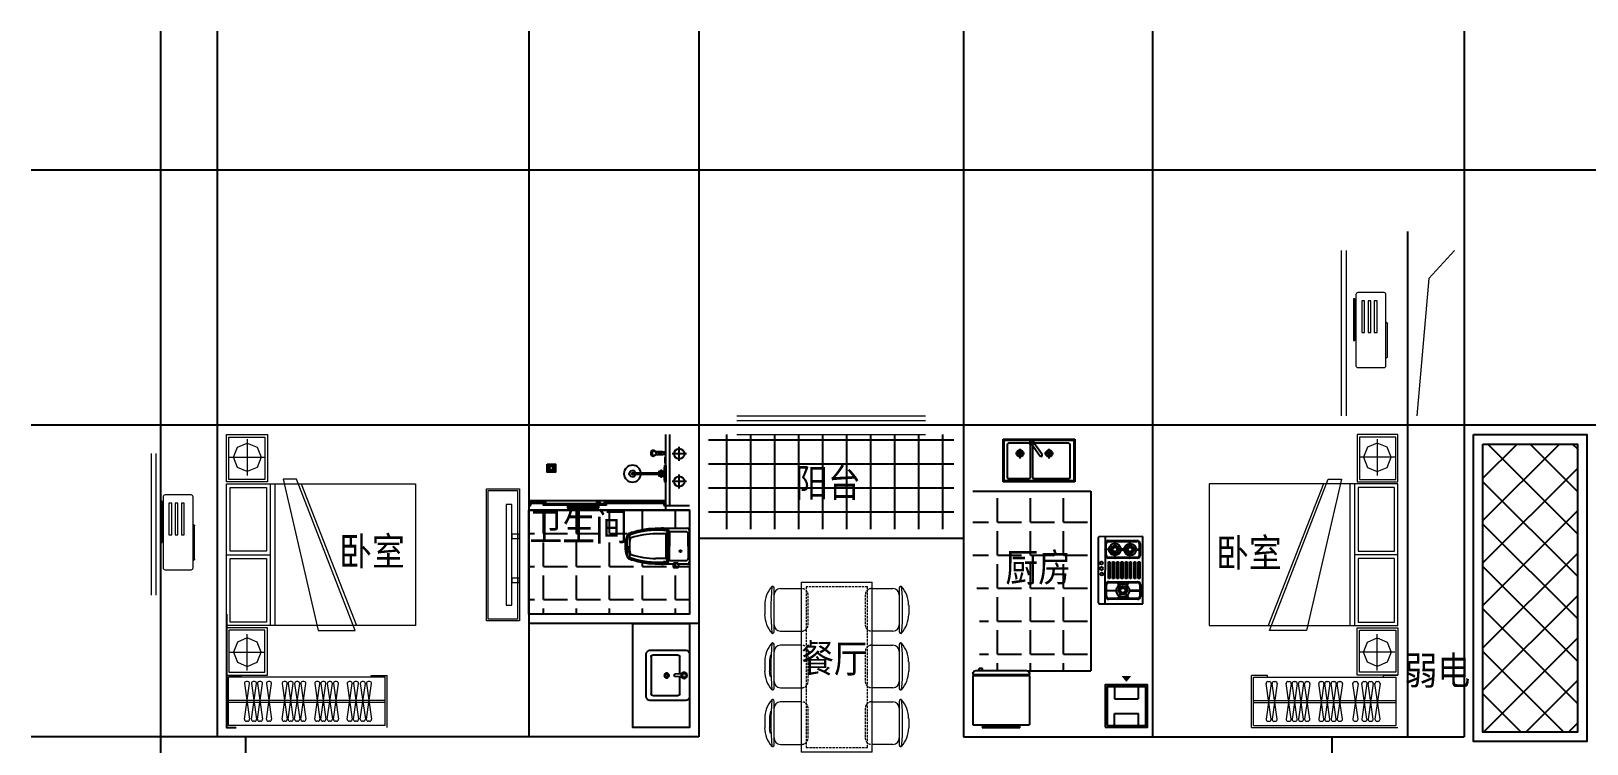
# Model space of a CAD drawing. Extents: x 534658 to 605938, y 505393 to 555793.
# Drawn here: x 548134 to 564603, y 535007 to 542553 of the extents above; entities that cross this region are included whole.
import ezdxf
from ezdxf.enums import TextEntityAlignment as Align

# ---------------------------------------------------------------- set-up
doc = ezdxf.new("R2010")
doc.units = 0
doc.header["$LTSCALE"] = 1000
doc.header["$MEASUREMENT"] = 0
doc.linetypes.add('DASH', pattern=[0.35, 0.25, -0.1])
for name, color, linetype in [('0_厨卫', 154, 'Continuous'), ('0_铺地填充', 251, 'Continuous'), ('DOTE', 1, 'Continuous'), ('PUB_TEXT', 7, 'Continuous'), ('WINDOW', 4, 'Continuous')]:
    doc.layers.add(name, color=color, linetype=linetype)
for name, color, linetype, lineweight in [('0_家具', 31, 'Continuous', 9), ('0_栏杆', 163, 'Continuous', 5), ('0_看线', 180, 'Continuous', 9), ('0_空调', 31, 'Continuous', 9)]:
    doc.layers.add(name, color=color, linetype=linetype, lineweight=lineweight)
doc.styles.add('黑体', font='SIMHEI.TTF', dxfattribs={"width": 0.8})

# ---------------------------------------------------------------- blocks, each defined once
blk = doc.blocks.new('kt2')
at = {"layer": '0_空调', "color": 8}
for p, q in [((-80, -320), (-80, -310)), ((293, -310), (293, -320)), ((283, -330), (-70, -330))]:
    blk.add_line(p, q, dxfattribs=at)
at = {"layer": '0_空调'}
blk.add_lwpolyline([(-380, -310), (380, -310, 0.414214), (400, -290), (400, -20, 0.414214), (380, 0), (-380, 0, 0.414214), (-400, -20), (-400, -290, 0.414214)], format="xyb", close=True, dxfattribs=at)
at = {"layer": '0_空调', "color": 8}
for points in [[(-331, 29), (109, 29), (109, 14), (-331, 14)], [(-310, -58), (26, -58), (26, -87), (-310, -87)], [(-310, -124), (26, -124), (26, -153), (-310, -153)], [(-310, -190), (26, -190), (26, -219), (-310, -219)]]:
    blk.add_lwpolyline(points, close=True, dxfattribs=at)
for centre, start, end in [((-70, -320), 180, 270), ((283, -320), 270, 0)]:
    blk.add_arc(centre, 10, start, end, dxfattribs=at)
blk = doc.blocks.new('A$C47FF6457')
at = {"layer": '0_家具'}
for p, q in [((100, 1277), (100, 1737)), ((167, 1732), (392, 1732)), ((388, 1800), (1138, 1800)), ((388, 1800), (388, 0)), ((1138, 0), (1138, 1800)), ((1138, 1732), (1357, 1732)), ((1425, 1737), (1425, 1277)), ((0, 1556), (0, 1457)), ((1525, 1556), (1525, 1457)), ((167, 1282), (388, 1282)), ((1357, 1282), (1138, 1282)), ((100, 677), (100, 1137)), ((388, 1132), (167, 1132)), ((1138, 1132), (1357, 1132)), ((1425, 1137), (1425, 677)), ((0, 956), (0, 857)), ((50, 956), (50, 858)), ((1525, 956), (1525, 857)), ((167, 682), (388, 682)), ((1357, 682), (1138, 682)), ((100, 77), (100, 537)), ((388, 532), (167, 532)), ((1138, 532), (1357, 532)), ((1425, 537), (1425, 77)), ((0, 357), (0, 257)), ((50, 357), (50, 258)), ((1525, 357), (1525, 257)), ((167, 82), (388, 82)), ((1357, 82), (1138, 82)), ((1138, 0), (388, 0))]:
    blk.add_line(p, q, dxfattribs=at)
at = {"layer": '0_家具', "color": 8, "linetype": 'DASH', "ltscale": 0.1}
for p, q in [((1088, 1750), (438, 1750)), ((438, 1750), (438, 50)), ((460, 1349), (460, 1664)), ((1065, 1664), (1065, 1349)), ((1088, 50), (1088, 1750)), ((460, 749), (460, 1064)), ((1065, 1064), (1065, 749)), ((460, 150), (460, 465)), ((1065, 465), (1065, 150)), ((438, 50), (1088, 50))]:
    blk.add_line(p, q, dxfattribs=at)
at = {"layer": '0_家具'}
for centre, radius, start, end in [((290, 1556), 290, 137.5083, 180), ((2778, 1507), 2713, 174.8023, 185.1977), ((84, 1745), 10.4, 69.0951, 137.5083), ((81, 1737), 19.1, 358.2349, 69.0951), ((167, 1664), 67.5, 90, 180), ((1357, 1664), 67.5, 0, 90), ((1444, 1737), 19.1, 110.9049, 181.7651), ((1441, 1745), 10.4, 42.4917, 110.9049), ((1234, 1556), 290, 0, 42.4917), ((-1253, 1507), 2713, 354.8023, 5.1977), ((315, 1467), 316, 181.7651, 220.7265), ((167, 1349), 67.5, 180, 270), ((1357, 1349), 67.5, 270, 0), ((1209, 1467), 316, 319.2735, 358.2349), ((84, 1267), 10, 220.7265, 292.67), ((84, 1146), 10.4, 69.0951, 137.5083), ((80, 1277), 20, 292.67, 0), ((81, 1137), 19.1, 358.2349, 69.0951), ((1445, 1277), 20, 180, 247.33), ((1444, 1137), 19.1, 110.9049, 181.7651), ((1441, 1267), 10, 247.33, 319.2735), ((1441, 1146), 10.4, 42.4917, 110.9049), ((290, 956), 290, 137.5083, 180), ((290, 956), 240, 161.7443, 180), ((2778, 907), 2713, 174.8023, 185.1977), ((167, 1064), 67.5, 90, 180), ((1357, 1064), 67.5, 0, 90), ((1234, 956), 290, 0, 42.4917), ((-1253, 907), 2713, 354.8023, 5.1977), ((315, 867), 316, 181.7651, 220.7265), ((315, 867), 266, 181.9241, 195.5506), ((1209, 867), 316, 319.2735, 358.2349), ((84, 668), 10, 220.7265, 292.67), ((80, 677), 20, 292.67, 0), ((167, 749), 67.5, 180, 270), ((1357, 749), 67.5, 270, 0), ((1445, 677), 20, 180, 247.33), ((1441, 668), 10, 247.33, 319.2735), ((290, 357), 290, 137.5083, 180), ((2778, 307), 2713, 174.8023, 185.1977), ((84, 546), 10.4, 69.0951, 137.5083), ((81, 538), 19.1, 358.2349, 69.0951), ((167, 465), 67.5, 90, 180), ((1357, 465), 67.5, 0, 90), ((1444, 538), 19.1, 110.9049, 181.7651), ((1441, 546), 10.4, 42.4917, 110.9049), ((1234, 357), 290, 0, 42.4917), ((-1253, 307), 2713, 354.8023, 5.1977), ((290, 357), 240, 161.7443, 180), ((315, 267), 316, 181.7651, 220.7265), ((315, 267), 266, 181.9241, 195.5506), ((1209, 267), 316, 319.2735, 358.2349), ((84, 68), 10, 220.7265, 292.67), ((80, 77), 20, 292.67, 0), ((167, 150), 67.5, 180, 270), ((1357, 150), 67.5, 270, 0), ((1445, 77), 20, 180, 247.33), ((1441, 68), 10, 247.33, 319.2735)]:
    blk.add_arc(centre, radius, start, end, dxfattribs=at)
at = {"layer": '0_家具', "color": 8, "linetype": 'DASH', "ltscale": 0.1}
for centre, start, end in [((392, 1664), 0, 90), ((1132, 1664), 90, 180), ((392, 1349), 270, 0), ((1132, 1349), 180, 270), ((392, 1064), 0, 90), ((1132, 1064), 90, 180), ((392, 749), 270, 0), ((1132, 749), 180, 270), ((392, 465), 0, 90), ((1132, 465), 90, 180), ((392, 150), 270, 0), ((1132, 150), 180, 270)]:
    blk.add_arc(centre, 67.5, start, end, dxfattribs=at)
blk = doc.blocks.new('dfdsf')
at = {"layer": '0_厨卫'}
for p, q in [((-5626, -27307), (-6081, -27307)), ((-6119, -27345), (-6119, -27726)), ((-5588, -27726), (-5588, -27345)), ((-6081, -27765), (-5626, -27765))]:
    blk.add_line(p, q, dxfattribs=at)
at = {"layer": '0_厨卫', "color": 8}
for p, q in [((-5854, -27345), (-5854, -27332)), ((-6068, -27695), (-6068, -27428)), ((-6049, -27409), (-5869, -27409)), ((-5872, -27364), (-5886, -27364)), ((-5867, -27351), (-5876, -27341)), ((-5867, -27377), (-5876, -27387)), ((-5870, -27392), (-5866, -27466)), ((-5866, -27466), (-5841, -27466)), ((-5854, -27383), (-5854, -27396)), ((-5837, -27392), (-5841, -27466)), ((-5831, -27341), (-5840, -27350)), ((-5831, -27387), (-5840, -27377)), ((-5838, -27409), (-5658, -27409)), ((-5835, -27364), (-5821, -27364)), ((-5639, -27428), (-5639, -27695)), ((-5658, -27714), (-6049, -27714))]:
    blk.add_line(p, q, dxfattribs=at)
for centre, radius in [((-5854, -27364), 32.3), ((-5854, -27364), 18.8), ((-5855, -27549), 25.4), ((-5855, -27549), 16)]:
    blk.add_circle(centre, radius, dxfattribs=at)
at = {"layer": '0_厨卫'}
for centre, start, end in [((-6081, -27345), 90, 180), ((-5626, -27345), 0, 90), ((-6081, -27726), 180, 270), ((-5626, -27726), 270, 0)]:
    blk.add_arc(centre, 38.1, start, end, dxfattribs=at)
at = {"layer": '0_厨卫', "color": 8}
for centre, start, end in [((-6049, -27428), 90, 180), ((-5658, -27428), 0, 90), ((-6049, -27695), 180, 270), ((-5658, -27695), 270, 0)]:
    blk.add_arc(centre, 19.1, start, end, dxfattribs=at)
blk = doc.blocks.new('A$C37A63D83')
at = {"layer": '0_厨卫', "color": 8}
for p, q in [((136, 660), (323, 660)), ((229, 660), (136, 660)), ((152, 636), (128, 636)), ((162, 636), (152, 636)), ((162, 636), (229, 636)), ((297, 636), (229, 636)), ((297, 636), (307, 636)), ((307, 636), (331, 636)), ((99, 250), (99, 356)), ((360, 250), (360, 356)), ((38, 172), (42, 172)), ((49, 230), (49, 316)), ((49, 230), (229, 230)), ((49, 230), (91, 212)), ((49, 125), (49, 165)), ((54, 279), (54, 280)), ((63, 275), (58, 275)), ((63, 253), (63, 275)), ((76, 36), (76, 198)), ((81, 235), (229, 235)), ((91, 212), (229, 212)), ((99, 221), (229, 221)), ((229, 247), (103, 247)), ((111, 247), (229, 247)), ((229, 247), (356, 247)), ((348, 247), (229, 247)), ((378, 235), (229, 235)), ((409, 230), (229, 230)), ((360, 221), (229, 221)), ((368, 212), (229, 212)), ((409, 230), (368, 212)), ((382, 36), (382, 198)), ((396, 253), (396, 275)), ((396, 275), (400, 275)), ((38, 118), (42, 118)), ((40, 153), (40, 162)), ((40, 137), (40, 146)), ((40, 121), (40, 130)), ((229, 14), (99, 14)), ((229, 14), (360, 14))]:
    blk.add_line(p, q, dxfattribs=at)
at = {"layer": '0_厨卫'}
for p, q in [((0, 125), (0, 165)), ((38, 172), (7, 172)), ((40, 170), (40, 275)), ((405, 279), (405, 280)), ((409, 230), (409, 316)), ((418, 23), (418, 275)), ((38, 118), (7, 118)), ((40, 23), (40, 122)), ((229, 0), (63, 0)), ((229, 0), (396, 0))]:
    blk.add_line(p, q, dxfattribs=at)
at = {"layer": '0_厨卫', "color": 8}
blk.add_circle((176, 95), 11.4, dxfattribs=at)
at = {"layer": '0_厨卫'}
for centre, radius, start, end in [((159, 597), 75.7, 123.7473, 147.2649), ((217, 423), 257, 87.121, 112.8427), ((242, 423), 257, 67.1573, 92.879), ((300, 597), 75.7, 32.7351, 56.2527), ((979, 321), 939, 160.4627, 171.8238), ((107, 630), 13.5, 147.2649, 160.4629), ((346, 630), 13.5, 21.3401, 45.0457), ((352, 630), 13.5, 19.5371, 32.7351), ((-520, 321), 939, 8.1773, 19.5371), ((7035, 15), 7000, 176.3999, 177.8752), ((-6576, 15), 7000, 2.1248, 3.6001), ((7, 165), 7.2, 90, 180), ((7, 125), 7.2, 180, 270), ((63, 23), 22.5, 180, 270), ((396, 23), 22.5, 270, 0)]:
    blk.add_arc(centre, radius, start, end, dxfattribs=at)
at = {"layer": '0_厨卫', "color": 8}
for centre, radius, start, end in [((138, 626), 34, 87.4207, 128.0687), ((321, 626), 34, 51.9313, 92.5793), ((824, 353), 776, 158.6599, 172.4763), ((942, 340), 881, 161.7059, 184.2897), ((933, 353), 834, 161.5027, 179.8181), ((113, 630), 13.5, 134.9543, 158.6599), ((347, 396), 344, 131.9223, 134.9543), ((130, 611), 25.3, 94.6124, 166.2529), ((159, 612), 18, 109.1813, 161.5027), ((214, 386), 250, 86.5925, 104.1516), ((245, 386), 250, 75.8484, 93.4075), ((300, 612), 18, 18.4973, 70.8187), ((-474, 353), 834, 0.1819, 18.4973), ((329, 611), 25.3, 13.7471, 85.3876), ((112, 396), 344, 45.0457, 48.0777), ((-483, 340), 881, 355.7103, 18.2941), ((-365, 353), 776, 7.5237, 21.3401), ((545, 367), 499, 169.8851, 189.9823), ((-86, 367), 499, 350.0177, 10.1149), ((42, 165), 7.2, 0, 90), ((58, 279), 4.5, 180, 270), ((81, 253), 18, 180, 270), ((99, 198), 22.5, 90, 180), ((103, 250), 3.6, 180, 270), ((356, 250), 3.6, 270, 0), ((360, 198), 22.5, 0, 90), ((378, 253), 18, 270, 0), ((400, 279), 4.5, 270, 0), ((42, 125), 7.2, 270, 0), ((99, 36), 22.5, 180, 270), ((360, 36), 22.5, 270, 0)]:
    blk.add_arc(centre, radius, start, end, dxfattribs=at)
blk = doc.blocks.new('A$C757154BD')
at = {"layer": '0_厨卫'}
for p, q in [((89, 255), (413, 255)), ((413, 245), (89, 245)), ((418, 271), (428, 271)), ((418, 235), (428, 235)), ((418, 228), (428, 228)), ((421, 265), (428, 265)), ((405, 49), (330, 49)), ((405, 19), (330, 19)), ((383, 19), (383, 49))]:
    blk.add_line(p, q, dxfattribs=at)
for points in [[(443, 165), (443, 335), (433, 335), (428, 305), (428, 260)], [(418, 265), (418, 278), (373, 278), (373, 255)], [(373, 245), (373, 222), (418, 222), (418, 235)], [(397, 278), (397, 288), (393, 288), (393, 278)], [(421, 260), (421, 265), (393, 265), (393, 255)], [(393, 245), (393, 235), (421, 235), (421, 240)], [(393, 222), (393, 212), (397, 212), (397, 222)], [(428, 240), (428, 194), (433, 165), (443, 165)], [(414, 45), (443, 45), (443, 22), (414, 22)]]:
    blk.add_lwpolyline(points, dxfattribs=at)
for points in [[(433, 260), (413, 260), (413, 240), (433, 240)], [(443, 281), (433, 281), (433, 219), (443, 219)], [(443, 79), (433, 79), (433, 135), (443, 135)]]:
    blk.add_lwpolyline(points, close=True, dxfattribs=at)
for centre, radius in [((89, 250), 89.5), ((89, 250), 5), ((356, 34), 15), ((405, 34), 15)]:
    blk.add_circle(centre, radius, dxfattribs=at)
for centre, radius, start, end in [((89, 250), 35, 8.2132, 351.7868), ((89, 250), 9, 33.749, 326.251), ((336, 65), 17.7, 196.4181, 250.3267), ((336, 2), 17.7, 109.6733, 163.5819), ((356, 34), 17, 61.9275, 298.0725), ((405, 34), 17, 43.3359, 118.0725), ((405, 34), 17, 241.9275, 316.6641)]:
    blk.add_arc(centre, radius, start, end, dxfattribs=at)
for centre, major_axis, ratio, start_param, end_param in [((307, 34), (0, 33.6), 0.612909, -0.37962, 3.521213), ((317, 34), (0, 31.4), 0.47884, -1.072899, 4.214492)]:
    blk.add_ellipse(centre, major_axis=major_axis, ratio=ratio, start_param=start_param, end_param=end_param, dxfattribs=at)
blk = doc.blocks.new('A$C1CF4201B')
at = {"layer": '0_厨卫'}
for points in [[(86, 0), (0, 0), (0, 86), (86, 86)], [(10, 43), (10, 42), (26, 42), (26, 43)], [(20, 66), (19, 65), (30, 54), (31, 55)], [(19, 20), (21, 19), (32, 30), (30, 31)], [(43, 76), (42, 76), (42, 60), (43, 60)], [(43, 10), (44, 10), (44, 26), (43, 26)], [(66, 66), (65, 67), (54, 56), (55, 55)], [(66, 19), (67, 21), (56, 32), (55, 30)], [(76, 43), (76, 44), (60, 44), (60, 43)]]:
    blk.add_lwpolyline(points, close=True, dxfattribs=at)
blk.add_circle((43, 43), 36.6, dxfattribs=at)
blk = doc.blocks.new('A$C1BE601A8')
for p, q in [((0, 0), (0, 450)), ((0, 450), (757, 450)), ((10, 10), (10, 440)), ((10, 440), (747, 440)), ((41, 393), (41, 50)), ((273, 408), (56, 408)), ((178, 248), (178, 348)), ((288, 50), (288, 393)), ((315, 427), (293, 411)), ((293, 411), (390, 273)), ((311, 393), (311, 50)), ((412, 288), (315, 427)), ((695, 408), (326, 408)), ((486, 248), (486, 348)), ((710, 50), (710, 393)), ((747, 440), (747, 10)), ((757, 450), (757, 0)), ((226, 300), (130, 300)), ((534, 300), (438, 300)), ((757, 0), (0, 0)), ((747, 10), (10, 10)), ((56, 35), (273, 35)), ((326, 35), (695, 35))]:
    blk.add_line(p, q)
for centre, radius in [((178, 300), 36.1), ((486, 300), 36.1), ((178, 300), 27.1), ((486, 300), 27.1)]:
    blk.add_circle(centre, radius)
for centre, radius, start, end in [((56, 393), 15, 90, 180), ((273, 393), 15, 0, 90), ((304, 419), 21.7, 342.6068, 267.3353), ((326, 393), 15, 90, 180), ((695, 393), 15, 0, 90), ((401, 281), 13.3, 214.971, 34.971), ((56, 50), 15, 180, 270), ((273, 50), 15, 270, 0), ((326, 50), 15, 180, 270), ((695, 50), 15, 270, 0)]:
    blk.add_arc(centre, radius, start, end)
blk = doc.blocks.new('ddfdf')
at = {"layer": '0_厨卫'}
for p, q in [((15801, -30110), (15801, -30822)), ((16260, -30111), (15801, -30110)), ((16270, -30121), (16270, -30812)), ((15801, -30822), (16260, -30822))]:
    blk.add_line(p, q, dxfattribs=at)
at = {"layer": '0_厨卫', "color": 251}
for p, q in [((16201, -30822), (16202, -30111)), ((15826, -30314), (15826, -30189)), ((15829, -30248), (15829, -30252)), ((15947, -30248), (15829, -30248)), ((15829, -30252), (15947, -30252)), ((15834, -30314), (15834, -30189)), ((15856, -30159), (16163, -30159)), ((15856, -30167), (16163, -30167)), ((15947, -30252), (15947, -30248)), ((15952, -30159), (15957, -30157)), ((15968, -30208), (15952, -30159)), ((15968, -30295), (15952, -30344)), ((15957, -30157), (15973, -30206)), ((15957, -30346), (15973, -30297)), ((15973, -30206), (15968, -30208)), ((15973, -30297), (15968, -30295)), ((16062, -30157), (16046, -30206)), ((16046, -30206), (16051, -30208)), ((16046, -30297), (16051, -30295)), ((16062, -30346), (16046, -30297)), ((16051, -30208), (16067, -30159)), ((16051, -30295), (16067, -30344)), ((16067, -30159), (16062, -30157)), ((16072, -30252), (16072, -30248)), ((16072, -30248), (16190, -30248)), ((16190, -30253), (16072, -30252)), ((16185, -30189), (16185, -30315)), ((16190, -30248), (16190, -30253)), ((16193, -30189), (16193, -30315)), ((15832, -30556), (15832, -30379)), ((15832, -30379), (15849, -30379)), ((15849, -30379), (15849, -30556)), ((16163, -30337), (15856, -30336)), ((16163, -30345), (15856, -30344)), ((15878, -30556), (15878, -30380)), ((15878, -30380), (15894, -30380)), ((15894, -30380), (15894, -30556)), ((15923, -30556), (15923, -30380)), ((15923, -30380), (15940, -30380)), ((15940, -30380), (15940, -30556)), ((15952, -30344), (15957, -30346)), ((15968, -30556), (15968, -30380)), ((15968, -30380), (15985, -30380)), ((15985, -30380), (15985, -30556)), ((16014, -30556), (16014, -30380)), ((16014, -30380), (16030, -30380)), ((16030, -30380), (16030, -30556)), ((16059, -30556), (16059, -30380)), ((16059, -30380), (16076, -30380)), ((16067, -30344), (16062, -30346)), ((16076, -30380), (16076, -30556)), ((16104, -30556), (16104, -30380)), ((16104, -30380), (16121, -30380)), ((16121, -30380), (16121, -30556)), ((16150, -30556), (16150, -30380)), ((16150, -30380), (16166, -30380)), ((16166, -30380), (16166, -30556)), ((15831, -30750), (15831, -30624)), ((15849, -30556), (15832, -30556)), ((15839, -30750), (15839, -30624)), ((15861, -30594), (16167, -30595)), ((15861, -30602), (16167, -30603)), ((15894, -30556), (15878, -30556)), ((15940, -30556), (15923, -30556)), ((15937, -30595), (15937, -30654)), ((15942, -30595), (15937, -30595)), ((15942, -30654), (15942, -30595)), ((15985, -30556), (15968, -30556)), ((16030, -30556), (16014, -30556)), ((16076, -30556), (16059, -30556)), ((16095, -30595), (16095, -30654)), ((16099, -30595), (16095, -30595)), ((16099, -30654), (16099, -30595)), ((16121, -30556), (16104, -30556)), ((16166, -30556), (16150, -30556)), ((16189, -30625), (16189, -30750)), ((16197, -30625), (16197, -30750)), ((15829, -30682), (15829, -30686)), ((15904, -30682), (15829, -30682)), ((15829, -30686), (15904, -30686)), ((16167, -30772), (15861, -30772)), ((16167, -30780), (15861, -30780)), ((15904, -30686), (15904, -30682)), ((15937, -30654), (15942, -30654)), ((15937, -30780), (15937, -30720)), ((15937, -30720), (15942, -30720)), ((15942, -30780), (15937, -30780)), ((15942, -30720), (15942, -30780)), ((15968, -30684), (15968, -30688)), ((16063, -30684), (15968, -30684)), ((15968, -30688), (16063, -30688)), ((16063, -30688), (16063, -30684)), ((16095, -30654), (16099, -30654)), ((16095, -30780), (16095, -30720)), ((16095, -30720), (16099, -30720)), ((16099, -30780), (16095, -30780)), ((16099, -30720), (16099, -30780)), ((16126, -30690), (16126, -30685)), ((16126, -30685), (16199, -30685)), ((16199, -30690), (16126, -30690)), ((16199, -30685), (16199, -30690))]:
    blk.add_line(p, q, dxfattribs=at)
for centre, radius in [((16013, -30253), 70.1), ((16013, -30253), 47.3), ((16013, -30253), 41.8), ((16013, -30253), 25.3), ((16235, -30426), 16.2), ((15936, -30685), 63.7), ((16096, -30687), 63.7), ((16238, -30542), 16.2), ((16240, -30485), 16.2), ((15936, -30685), 43), ((15936, -30685), 38), ((15936, -30685), 23), ((16096, -30687), 43), ((16096, -30687), 38), ((16096, -30687), 23)]:
    blk.add_circle(centre, radius, dxfattribs=at)
at = {"layer": '0_厨卫'}
for centre, start, end in [((16260, -30121), 0, 89.961), ((16260, -30812), 269.961, 0)]:
    blk.add_arc(centre, 10, start, end, dxfattribs=at)
at = {"layer": '0_厨卫', "color": 251}
for centre, radius, start, end in [((15856, -30189), 30, 89.961, 179.961), ((15856, -30189), 22, 89.961, 179.961), ((16163, -30189), 30, 359.961, 89.961), ((16163, -30189), 22, 359.961, 89.961), ((15856, -30314), 30, 179.961, 269.961), ((15856, -30314), 22, 179.961, 269.961), ((16163, -30315), 30, 269.961, 359.961), ((16163, -30315), 22, 269.961, 359.961), ((15861, -30624), 30, 89.961, 179.961), ((15861, -30624), 22, 89.961, 179.961), ((16167, -30625), 30, 359.961, 89.961), ((16167, -30625), 22, 359.961, 89.961), ((15861, -30750), 30, 179.961, 269.961), ((15861, -30750), 22, 179.961, 269.961), ((16167, -30750), 30, 269.961, 359.961), ((16167, -30750), 22, 269.961, 359.961)]:
    blk.add_arc(centre, radius, start, end, dxfattribs=at)
blk = doc.blocks.new('A$C31C75FCC')
at = {"layer": '0_厨卫'}
for p, q in [((162, 500), (289, 500)), ((289, 250), (289, 500)), ((445, 248), (445, 502)), ((572, 502), (445, 502)), ((162, 250), (289, 250)), ((572, 248), (445, 248))]:
    blk.add_line(p, q, dxfattribs=at)
for points in [[(592, 150), (592, 600), (142, 600), (142, 150)], [(592, 150), (592, 600), (142, 600), (142, 150)], [(572, 170), (572, 580), (162, 580), (162, 170)], [(572, 170), (572, 580), (162, 580), (162, 170)]]:
    blk.add_lwpolyline(points, close=True, dxfattribs=at)
blk.add_lwpolyline([(50, 375, 100, 0, 0), (112, 375, 0, 0, 0)], format="xyseb", dxfattribs=at)
blk.add_lwpolyline([(50, 375, 100, 0, 0), (112, 375, 0, 0, 0)], format="xyseb", dxfattribs=at)
blk = doc.blocks.new('A$C2C511B21')
at = {"layer": '0_厨卫'}
for p, q in [((0, 649), (0, 685)), ((22, 685), (0, 685)), ((22, 718), (22, 182)), ((53, 750), (62, 750)), ((62, 750), (62, 150)), ((62, 744), (72, 744)), ((72, 750), (597, 750)), ((72, 750), (72, 150)), ((597, 750), (597, 150)), ((22, 649), (0, 649)), ((613, 650), (613, 252)), ((613, 650), (623, 650)), ((623, 650), (623, 252)), ((613, 252), (623, 252)), ((53, 150), (62, 150)), ((62, 156), (72, 156)), ((72, 150), (597, 150))]:
    blk.add_line(p, q, dxfattribs=at)
for centre, start, end in [((53, 718), 90, 180), ((53, 182), 180, 270)]:
    blk.add_arc(centre, 31.5, start, end, dxfattribs=at)
blk = doc.blocks.new('2362663456')
at = {"layer": '0_家具'}
for p, q in [((-549119, -221794), (-549222, -221839)), ((-549119, -221753), (-549119, -222138)), ((-549015, -221839), (-549119, -221794)), ((-548932, -221946), (-549305, -221946)), ((-549222, -221839), (-549265, -221946)), ((-549265, -221946), (-549222, -222053)), ((-548972, -221946), (-549015, -221839)), ((-549015, -222053), (-548972, -221946)), ((-549222, -222053), (-549119, -222097)), ((-549119, -222097), (-549015, -222053)), ((-550900, -222227), (-548900, -222227)), ((-550900, -223727), (-550900, -222227)), ((-549690, -223727), (-550274, -222227)), ((-549868, -222176), (-550261, -222176)), ((-550261, -222176), (-549639, -223778)), ((-549499, -223778), (-549868, -222176)), ((-549410, -223727), (-549410, -222227)), ((-549360, -223727), (-549360, -222227)), ((-549321, -222265), (-548938, -222265)), ((-549321, -222939), (-549321, -222265)), ((-548938, -222265), (-548938, -222939)), ((-548900, -222227), (-548900, -223727)), ((-548900, -222977), (-549360, -222977)), ((-548938, -222939), (-549321, -222939)), ((-549321, -223015), (-548938, -223015)), ((-549321, -223689), (-549321, -223015)), ((-548938, -223015), (-548938, -223689)), ((-548900, -223727), (-550900, -223727)), ((-549639, -223778), (-549499, -223778)), ((-548938, -223689), (-549321, -223689)), ((-549265, -224009), (-549222, -223902)), ((-549222, -223902), (-549119, -223858)), ((-549119, -224202), (-549119, -223816)), ((-549119, -223858), (-549015, -223902)), ((-549015, -223902), (-548972, -224009)), ((-548932, -224009), (-549305, -224009)), ((-549222, -224116), (-549265, -224009)), ((-549119, -224160), (-549222, -224116)), ((-549015, -224116), (-549119, -224160)), ((-548972, -224009), (-549015, -224116))]:
    blk.add_line(p, q, dxfattribs=at)
for points in [[(-549306, -222204), (-548900, -222204), (-548900, -221704), (-549332, -221704), (-549332, -222204)], [(-549306, -223751), (-548900, -223751), (-548900, -224251), (-549332, -224251), (-549332, -223751)]]:
    blk.add_lwpolyline(points, close=True, dxfattribs=at)
at = {"layer": '0_家具', "color": 8}
for points in [[(-549306, -222181), (-548924, -222181), (-548924, -221734), (-549306, -221734)], [(-549306, -223774), (-548924, -223774), (-548924, -224221), (-549306, -224221)]]:
    blk.add_lwpolyline(points, close=True, dxfattribs=at)
blk = doc.blocks.new('ytjhgkj')
at = {"layer": '0_家具', "ltscale": 0.5}
blk.add_lwpolyline([(34949, 26116), (34599, 26116), (34599, 27516), (34949, 27516)], close=True, dxfattribs=at)
at = {"layer": '0_家具', "color": 251, "ltscale": 40}
for points in [[(34929, 26136), (34619, 26136), (34619, 27496), (34929, 27496)], [(34739, 27349), (34681, 27349), (34681, 26283), (34739, 26283)], [(34681, 27110), (34599, 27110), (34599, 27062), (34681, 27062)], [(34681, 26644), (34599, 26644), (34599, 26596), (34681, 26596)]]:
    blk.add_lwpolyline(points, close=True, dxfattribs=at)

msp = doc.modelspace()

# ---------------------------------------------------------------- hatches: boundary and pattern name
at = {"layer": '0_铺地填充'}
h = msp.add_hatch(dxfattribs=at)
h.set_pattern_fill('NET,_O', color=256, scale=80)
h.set_pattern_definition([(0, (0, 0), (0, 254), []), (90, (0, 0), (-254, 2e-14), [])])
h.paths.add_polyline_path([(557653, 537282), (557903, 537282), (557903, 538282), (557603, 538282), (555603, 538282), (555303, 538282), (555303, 537282), (555553, 537282)])
h.paths.add_polyline_path([(556103, 537483), (557036, 537483), (557036, 538070), (556103, 538070)], flags=24)
h = msp.add_hatch(dxfattribs=at)
h.set_pattern_fill('NET', color=256, scale=100, angle=45, style=0)
h.set_pattern_definition([(45, (-939137.5, 392994.67), (-224.5064, 224.5064), []), (135, (-939137.5, 392994.67), (-224.5064, -224.5064), [])])
h.paths.add_polyline_path([(563503, 538182), (564503, 538182), (564503, 535132), (563503, 535132)])
h = msp.add_hatch(dxfattribs=at)
h.set_pattern_fill('ANGLE', color=256, scale=100, style=0)
h.set_pattern_definition([(0, (-1802567.24, 913845.94), (0, 349.25), [254, -95.25]), (90, (-1802567.24, 913845.94), (-349.25, 2e-14), [254, -95.25])])
h.paths.add_polyline_path([(559353, 537682), (558103, 537682), (558103, 537182), (558103, 536998), (558145, 536998), (558145, 536441), (558173, 536441), (558173, 535805), (558204, 535805), (558204, 535783), (558671, 535783), (558679, 535782), (559353, 535782)])
h.paths.add_polyline_path([(558328, 536584), (559261, 536584), (559261, 537172), (558328, 537172)], flags=24)
h = msp.add_hatch(dxfattribs=at)
h.set_pattern_fill('ANGLE', color=256, scale=100, style=0)
h.set_pattern_definition([(0, (-939137.5, 392994.67), (0, 349.25), [254, -95.25]), (90, (-939137.5, 392994.67), (-349.25, 2e-14), [254, -95.25])])
h.paths.add_polyline_path([(553403, 537482), (555103, 537482), (555103, 536382), (553403, 536382)])
h.paths.add_polyline_path([(554443, 536913), (555098, 536913), (555098, 537281), (554443, 537281)], flags=16)

# ---------------------------------------------------------------- linework, layer by layer
at = {"layer": '0_厨卫'}
for p, q in [((554853, 537482), (554853, 538282)), ((554893, 538282), (554893, 537532)), ((555070, 538078), (554920, 538078)), ((554995, 538003), (554995, 538153)), ((555070, 537785), (554920, 537785)), ((554995, 537710), (554995, 537860)), ((554853, 537582), (553403, 537582)), ((553403, 537582), (553403, 537532)), ((553423, 537532), (553423, 537582)), ((553585, 537562), (553423, 537562)), ((553585, 537552), (553423, 537552)), ((553585, 537552), (553585, 537562)), ((554196, 537562), (554196, 537552)), ((554196, 537562), (554833, 537562)), ((554833, 537552), (554196, 537552)), ((554833, 537582), (554833, 537532)), ((558103, 537682), (559353, 537682)), ((559353, 537682), (559353, 535782)), ((553403, 537532), (553423, 537532)), ((555103, 537482), (553403, 537482)), ((554833, 537532), (555103, 537532)), ((558679, 535782), (559353, 535782))]:
    msp.add_line(p, q, dxfattribs=at)
msp.add_lwpolyline([(554153, 537549), (554123, 537549), (554123, 537564, -0.414214), (554128, 537569), (554148, 537569, -0.414214), (554153, 537564)], format="xyb", close=True, dxfattribs=at)
for points in [[(554226, 537547), (553555, 537547), (553555, 537537), (554226, 537537)], [(554503, 536282), (555103, 536282), (555103, 535182), (554503, 535182)]]:
    msp.add_lwpolyline(points, close=True, dxfattribs=at)
msp.add_lwpolyline([(554130, 537537), (554130, 537527, -0.414214), (554125, 537522), (553830, 537522, -0.414214), (553825, 537527), (553825, 537537), (553810, 537537), (553810, 537512, 0.414214), (553815, 537507), (554140, 537507, 0.414214), (554145, 537512), (554145, 537537), (554130, 537537)], format="xyb", dxfattribs=at)
for centre in [(554995, 538078), (554995, 537785)]:
    msp.add_circle(centre, 55, dxfattribs=at)
at = {"layer": '0_家具'}
for p, q in [((550203, 535732), (550358, 535732)), ((550223, 535202), (550223, 535712)), ((551883, 535712), (550223, 535712)), ((550358, 535712), (550358, 535732)), ((551733, 535712), (551733, 535732)), ((551733, 535732), (551903, 535732)), ((551883, 535202), (551883, 535712)), ((551903, 535182), (551903, 535732)), ((561223, 535732), (561053, 535732)), ((561053, 535182), (561053, 535732)), ((561073, 535202), (561073, 535712)), ((561073, 535712), (562583, 535712)), ((561223, 535712), (561223, 535732)), ((562603, 535732), (562448, 535732)), ((562448, 535712), (562448, 535732)), ((562583, 535202), (562583, 535712)), ((551883, 535202), (550223, 535202)), ((561053, 535182), (562603, 535182)), ((561073, 535202), (562583, 535202))]:
    msp.add_line(p, q, dxfattribs=at)
at = {"layer": '0_家具', "color": 8}
for p, q in [((550392, 535645), (550446, 535270)), ((550392, 535270), (550446, 535645)), ((550426, 535667), (550412, 535667)), ((550466, 535645), (550520, 535270)), ((550466, 535270), (550520, 535645)), ((550500, 535667), (550486, 535667)), ((550530, 535645), (550584, 535270)), ((550530, 535270), (550584, 535645)), ((550564, 535667), (550550, 535667)), ((550625, 535645), (550679, 535270)), ((550625, 535270), (550679, 535645)), ((550659, 535667), (550645, 535667)), ((550791, 535645), (550845, 535270)), ((550791, 535270), (550845, 535645)), ((550825, 535667), (550811, 535667)), ((550855, 535645), (550909, 535270)), ((550855, 535270), (550909, 535645)), ((550889, 535667), (550875, 535667)), ((550923, 535645), (550977, 535270)), ((550923, 535270), (550977, 535645)), ((550957, 535667), (550943, 535667)), ((550988, 535645), (551041, 535270)), ((550988, 535270), (551041, 535645)), ((551022, 535667), (551007, 535667)), ((551137, 535645), (551191, 535270)), ((551137, 535270), (551191, 535645)), ((551171, 535667), (551156, 535667)), ((551201, 535645), (551255, 535270)), ((551201, 535270), (551255, 535645)), ((551235, 535667), (551221, 535667)), ((551269, 535645), (551323, 535270)), ((551269, 535270), (551323, 535645)), ((551303, 535667), (551289, 535667)), ((551333, 535645), (551387, 535270)), ((551333, 535270), (551387, 535645)), ((551367, 535667), (551353, 535667)), ((551480, 535645), (551534, 535270)), ((551480, 535270), (551534, 535645)), ((551514, 535667), (551500, 535667)), ((551545, 535645), (551599, 535270)), ((551545, 535270), (551599, 535645)), ((551579, 535667), (551564, 535667)), ((551618, 535645), (551672, 535270)), ((551618, 535270), (551672, 535645)), ((551652, 535667), (551638, 535667)), ((551683, 535645), (551737, 535270)), ((551683, 535270), (551737, 535645)), ((551717, 535667), (551702, 535667)), ((561261, 535645), (561207, 535270)), ((561261, 535270), (561207, 535645)), ((561227, 535667), (561241, 535667)), ((561325, 535645), (561271, 535270)), ((561325, 535270), (561271, 535645)), ((561291, 535667), (561305, 535667)), ((561472, 535645), (561418, 535270)), ((561472, 535270), (561418, 535645)), ((561438, 535667), (561452, 535667)), ((561537, 535645), (561483, 535270)), ((561537, 535270), (561483, 535645)), ((561503, 535667), (561517, 535667)), ((561604, 535645), (561551, 535270)), ((561604, 535270), (561551, 535645)), ((561570, 535667), (561585, 535667)), ((561669, 535645), (561615, 535270)), ((561669, 535270), (561615, 535645)), ((561635, 535667), (561649, 535667)), ((561818, 535645), (561764, 535270)), ((561818, 535270), (561764, 535645)), ((561784, 535667), (561798, 535667)), ((561882, 535645), (561828, 535270)), ((561882, 535270), (561828, 535645)), ((561848, 535667), (561862, 535667)), ((561950, 535645), (561896, 535270)), ((561950, 535270), (561896, 535645)), ((561916, 535667), (561930, 535667)), ((562014, 535645), (561960, 535270)), ((562014, 535270), (561960, 535645)), ((561980, 535667), (561995, 535667)), ((562180, 535645), (562126, 535270)), ((562180, 535270), (562126, 535645)), ((562146, 535667), (562160, 535667)), ((562275, 535645), (562221, 535270)), ((562275, 535270), (562221, 535645)), ((562241, 535667), (562256, 535667)), ((562340, 535645), (562286, 535270)), ((562340, 535270), (562286, 535645)), ((562306, 535667), (562320, 535667)), ((562413, 535645), (562359, 535270)), ((562413, 535270), (562359, 535645)), ((562379, 535667), (562393, 535667)), ((551883, 535467), (550223, 535467)), ((551883, 535447), (550223, 535447)), ((561073, 535467), (562583, 535467)), ((561073, 535447), (562583, 535447)), ((550426, 535247), (550412, 535247)), ((550500, 535247), (550486, 535247)), ((550564, 535247), (550550, 535247)), ((550659, 535247), (550645, 535247)), ((550825, 535247), (550811, 535247)), ((550889, 535247), (550875, 535247)), ((550957, 535247), (550943, 535247)), ((551022, 535247), (551007, 535247)), ((551171, 535247), (551156, 535247)), ((551235, 535247), (551221, 535247)), ((551303, 535247), (551289, 535247)), ((551367, 535247), (551353, 535247)), ((551514, 535247), (551500, 535247)), ((551579, 535247), (551564, 535247)), ((551652, 535247), (551638, 535247)), ((551717, 535247), (551702, 535247)), ((561227, 535247), (561241, 535247)), ((561291, 535247), (561305, 535247)), ((561438, 535247), (561452, 535247)), ((561503, 535247), (561517, 535247)), ((561570, 535247), (561585, 535247)), ((561635, 535247), (561649, 535247)), ((561784, 535247), (561798, 535247)), ((561848, 535247), (561862, 535247)), ((561916, 535247), (561930, 535247)), ((561980, 535247), (561995, 535247)), ((562146, 535247), (562160, 535247)), ((562241, 535247), (562256, 535247)), ((562306, 535247), (562320, 535247)), ((562379, 535247), (562393, 535247))]:
    msp.add_line(p, q, dxfattribs=at)
for centre, start, end in [((550412, 535647), 90, 187.5946), ((550426, 535647), 352.4054, 90), ((550486, 535647), 90, 187.5946), ((550500, 535647), 352.4054, 90), ((550550, 535647), 90, 187.5946), ((550564, 535647), 352.4054, 90), ((550645, 535647), 90, 187.5946), ((550659, 535647), 352.4054, 90), ((550811, 535647), 90, 187.5946), ((550825, 535647), 352.4054, 90), ((550875, 535647), 90, 187.5946), ((550889, 535647), 352.4054, 90), ((550943, 535647), 90, 187.5946), ((550957, 535647), 352.4054, 90), ((551007, 535647), 90, 187.5946), ((551022, 535647), 352.4054, 90), ((551156, 535647), 90, 187.5946), ((551171, 535647), 352.4054, 90), ((551221, 535647), 90, 187.5946), ((551235, 535647), 352.4054, 90), ((551289, 535647), 90, 187.5946), ((551303, 535647), 352.4054, 90), ((551353, 535647), 90, 187.5946), ((551367, 535647), 352.4054, 90), ((551500, 535647), 90, 187.5946), ((551514, 535647), 352.4054, 90), ((551564, 535647), 90, 187.5946), ((551579, 535647), 352.4054, 90), ((551638, 535647), 90, 187.5946), ((551652, 535647), 352.4054, 90), ((551702, 535647), 90, 187.5946), ((551717, 535647), 352.4054, 90), ((561227, 535647), 90, 187.5946), ((561241, 535647), 352.4054, 90), ((561291, 535647), 90, 187.5946), ((561305, 535647), 352.4054, 90), ((561438, 535647), 90, 187.5946), ((561452, 535647), 352.4054, 90), ((561503, 535647), 90, 187.5946), ((561517, 535647), 352.4054, 90), ((561570, 535647), 90, 187.5946), ((561585, 535647), 352.4054, 90), ((561635, 535647), 90, 187.5946), ((561649, 535647), 352.4054, 90), ((561784, 535647), 90, 187.5946), ((561798, 535647), 352.4054, 90), ((561848, 535647), 90, 187.5946), ((561862, 535647), 352.4054, 90), ((561916, 535647), 90, 187.5946), ((561930, 535647), 352.4054, 90), ((561980, 535647), 90, 187.5946), ((561995, 535647), 352.4054, 90), ((562146, 535647), 90, 187.5946), ((562160, 535647), 352.4054, 90), ((562241, 535647), 90, 187.5946), ((562256, 535647), 352.4054, 90), ((562306, 535647), 90, 187.5946), ((562320, 535647), 352.4054, 90), ((562379, 535647), 90, 187.5946), ((562393, 535647), 352.4054, 90), ((550412, 535267), 172.4054, 270), ((550426, 535267), 270, 7.5946), ((550486, 535267), 172.4054, 270), ((550500, 535267), 270, 7.5946), ((550550, 535267), 172.4054, 270), ((550564, 535267), 270, 7.5946), ((550645, 535267), 172.4054, 270), ((550659, 535267), 270, 7.5946), ((550811, 535267), 172.4054, 270), ((550825, 535267), 270, 7.5946), ((550875, 535267), 172.4054, 270), ((550889, 535267), 270, 7.5946), ((550943, 535267), 172.4054, 270), ((550957, 535267), 270, 7.5946), ((551007, 535267), 172.4054, 270), ((551022, 535267), 270, 7.5946), ((551156, 535267), 172.4054, 270), ((551171, 535267), 270, 7.5946), ((551221, 535267), 172.4054, 270), ((551235, 535267), 270, 7.5946), ((551289, 535267), 172.4054, 270), ((551303, 535267), 270, 7.5946), ((551353, 535267), 172.4054, 270), ((551367, 535267), 270, 7.5946), ((551500, 535267), 172.4054, 270), ((551514, 535267), 270, 7.5946), ((551564, 535267), 172.4054, 270), ((551579, 535267), 270, 7.5946), ((551638, 535267), 172.4054, 270), ((551652, 535267), 270, 7.5946), ((551702, 535267), 172.4054, 270), ((551717, 535267), 270, 7.5946), ((561227, 535267), 172.4054, 270), ((561241, 535267), 270, 7.5946), ((561291, 535267), 172.4054, 270), ((561305, 535267), 270, 7.5946), ((561438, 535267), 172.4054, 270), ((561452, 535267), 270, 7.5946), ((561503, 535267), 172.4054, 270), ((561517, 535267), 270, 7.5946), ((561570, 535267), 172.4054, 270), ((561585, 535267), 270, 7.5946), ((561635, 535267), 172.4054, 270), ((561649, 535267), 270, 7.5946), ((561784, 535267), 172.4054, 270), ((561798, 535267), 270, 7.5946), ((561848, 535267), 172.4054, 270), ((561862, 535267), 270, 7.5946), ((561916, 535267), 172.4054, 270), ((561930, 535267), 270, 7.5946), ((561980, 535267), 172.4054, 270), ((561995, 535267), 270, 7.5946), ((562146, 535267), 172.4054, 270), ((562160, 535267), 270, 7.5946), ((562241, 535267), 172.4054, 270), ((562256, 535267), 270, 7.5946), ((562306, 535267), 172.4054, 270), ((562320, 535267), 270, 7.5946), ((562379, 535267), 172.4054, 270), ((562393, 535267), 270, 7.5946)]:
    msp.add_arc(centre, 20, start, end, dxfattribs=at)
at = {"layer": '0_栏杆'}
for p, q in [((555603, 538482), (557603, 538482)), ((555603, 538432), (557603, 538432)), ((555603, 538382), (557603, 538382)), ((555603, 538282), (557603, 538282)), ((549403, 538082), (549403, 536582)), ((549453, 538082), (549453, 536582))]:
    msp.add_line(p, q, dxfattribs=at)
for points in [[(562003, 540232), (562003, 538482)], [(562053, 540232), (562053, 538482)]]:
    msp.add_lwpolyline(points, dxfattribs=at)
at = {"layer": '0_看线'}
msp.add_lwpolyline([(563203, 540232), (562928, 539933), (562803, 538482)], dxfattribs=at)
at = {"layer": '0_铺地填充'}
for points in [[(563403, 538282), (564603, 538282), (564603, 535032), (563403, 535032)], [(563503, 538182), (564503, 538182), (564503, 535132), (563503, 535132)], [(553403, 537482), (555103, 537482), (555103, 536382), (553403, 536382)]]:
    msp.add_lwpolyline(points, close=True, dxfattribs=at)
at = {"layer": 'DOTE'}
for p, q in [((549503, 542553), (549503, 523328)), ((550103, 542553), (550103, 535082)), ((553403, 542553), (553403, 535082)), ((555203, 542553), (555203, 535082)), ((558003, 542553), (558003, 535082)), ((560003, 542553), (560003, 535082)), ((563303, 542553), (563303, 535082)), ((587637, 541082), (548134, 541082)), ((562703, 540432), (562703, 535082)), ((571103, 538382), (548134, 538382)), ((558003, 537182), (555203, 537182)), ((555203, 536282), (553403, 536282)), ((555203, 535082), (548134, 535082)), ((550403, 535082), (550403, 523328)), ((558003, 535082), (563303, 535082)), ((561903, 535082), (561903, 533582))]:
    msp.add_line(p, q, dxfattribs=at)
at = {"layer": 'WINDOW'}
msp.add_lwpolyline([(550203, 536382), (550203, 535182), (550203, 535182), (550303, 535182)], dxfattribs=at)

# ---------------------------------------------------------------- block references
at = {"layer": '0_厨卫'}
msp.add_blockref('A$C1BE601A8', (558424, 537782), dxfattribs=at)
at = {"layer": '0_厨卫', "xscale": -1}
for name, p, rotation in [('A$C757154BD', (554410, 538118), 180), ('dfdsf', (582410, 541586), 270), ('A$C2C511B21', (558853, 535805), 90)]:
    msp.add_blockref(name, p, dxfattribs=dict(at, rotation=rotation))
at = {"layer": '0_厨卫'}
for name, p, rotation in [('A$C1CF4201B', (553683, 537970), 180), ('A$C37A63D83', (555103, 536871), 89.99999994663915), ('ddfdf', (575724, 506390), 180.0389609228126), ('A$C31C75FCC', (559353, 535775), 270)]:
    msp.add_blockref(name, p, dxfattribs=dict(at, rotation=rotation))
at = {"layer": '0_家具', "rotation": 180}
for name, p in [('2362663456', (1303, 314032)), ('ytjhgkj', (587902, 563825))]:
    msp.add_blockref(name, p, dxfattribs=at)
at = {"layer": '0_家具', "xscale": -1, "rotation": 180}
msp.add_blockref('2362663456', (1111503, 314032), dxfattribs=at)
at = {"layer": '0_家具'}
msp.add_blockref('A$C47FF6457', (555899, 534920), dxfattribs=at)
at = {"layer": '0_空调', "xscale": -1, "rotation": 90}
for p in [(562162, 539388), (549535, 537247)]:
    msp.add_blockref('kt2', p, dxfattribs=at)

# ---------------------------------------------------------------- texts
at = {"layer": 'PUB_TEXT', "color": 0, "linetype": 'Continuous', "style": '黑体', "width": 0.85}
for s, p in [('阳台', (556569, 537621)), ('卫生间', (553930, 537161)), ('厨房', (558795, 536725)), ('弱电', (563020, 535634))]:
    msp.add_text(s, height=300, rotation=360, dxfattribs=at).set_placement(p, align=Align.CENTER)
for s, p in [('卧室', (551394, 536896)), ('卧室', (560677, 536881)), ('餐厅', (556284, 535762))]:
    msp.add_text(s, height=300, rotation=360, dxfattribs=at).set_placement(p)

doc.saveas('drawing.dxf')
